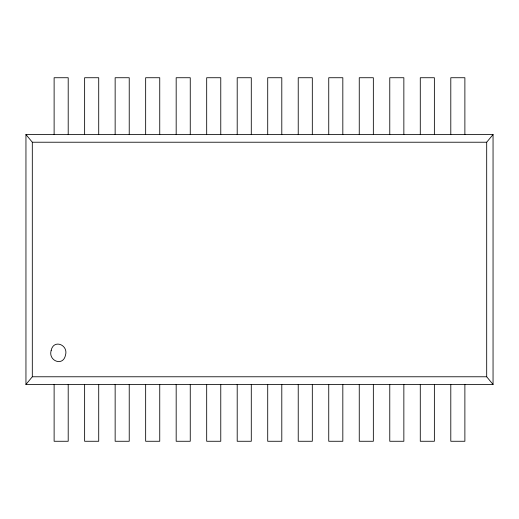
<?xml version="1.0" encoding="UTF-8"?>
<svg xmlns="http://www.w3.org/2000/svg" width="519" height="519" viewBox="0 0 519 519"><rect width="100%" height="100%" fill="white"/><g stroke="black" fill="none" stroke-linecap="round" stroke-linejoin="round"><path stroke-width="0.78" d="M25.95 384.469L32.308 376.775L32.308 142.225L25.95 134.531L493.05 134.531L493.05 384.469L25.95 384.469L25.95 134.531M493.05 384.469L486.692 376.775L486.692 142.225L493.05 134.531M32.308 142.225L486.692 142.225M32.308 376.775L486.692 376.775M464.881 134.531L464.881 77.733L450.797 77.733L450.797 134.531M464.881 384.469L464.881 441.267L450.797 441.267L450.797 384.469M434.371 134.531L434.371 77.733L420.286 77.733L420.286 134.531M434.371 384.469L434.371 441.267L420.286 441.267L420.286 384.469M403.853 134.531L403.853 77.733L389.769 77.733L389.769 134.531M403.853 384.469L403.853 441.267L389.769 441.267L389.769 384.469M373.343 134.531L373.343 77.733L359.258 77.733L359.258 134.531M373.343 384.469L373.343 441.267L359.258 441.267L359.258 384.469M342.825 134.531L342.825 77.733L328.741 77.733L328.741 134.531M342.825 384.469L342.825 441.267L328.741 441.267L328.741 384.469M312.315 134.531L312.315 77.733L298.23 77.733L298.23 134.531M312.315 384.469L312.315 441.267L298.23 441.267L298.23 384.469M281.798 134.531L281.798 77.733L267.713 77.733L267.713 134.531M281.798 384.469L281.798 441.267L267.713 441.267L267.713 384.469M251.287 134.531L251.287 77.733L237.202 77.733L237.202 134.531M251.287 384.469L251.287 441.267L237.202 441.267L237.202 384.469M220.77 134.531L220.77 77.733L206.685 77.733L206.685 134.531M220.77 384.469L220.77 441.267L206.685 441.267L206.685 384.469M190.259 134.531L190.259 77.733L176.175 77.733L176.175 134.531M190.259 384.469L190.259 441.267L176.175 441.267L176.175 384.469M159.742 134.531L159.742 77.733L145.657 77.733L145.657 134.531M159.742 384.469L159.742 441.267L145.657 441.267L145.657 384.469M129.231 134.531L129.231 77.733L115.147 77.733L115.147 134.531M129.231 384.469L129.231 441.267L115.147 441.267L115.147 384.469M98.714 134.531L98.714 77.733L84.629 77.733L84.629 134.531M98.714 384.469L98.714 441.267L84.629 441.267L84.629 384.469M68.203 134.531L68.203 77.733L54.119 77.733L54.119 134.531M68.203 384.469L68.203 441.267L54.119 441.267L54.119 384.469M51.154 350.52C47.995 360.783 63.097 366.939 65.485 355.165C68.638 344.895 53.535 338.745 51.154 350.52"/></g></svg>
